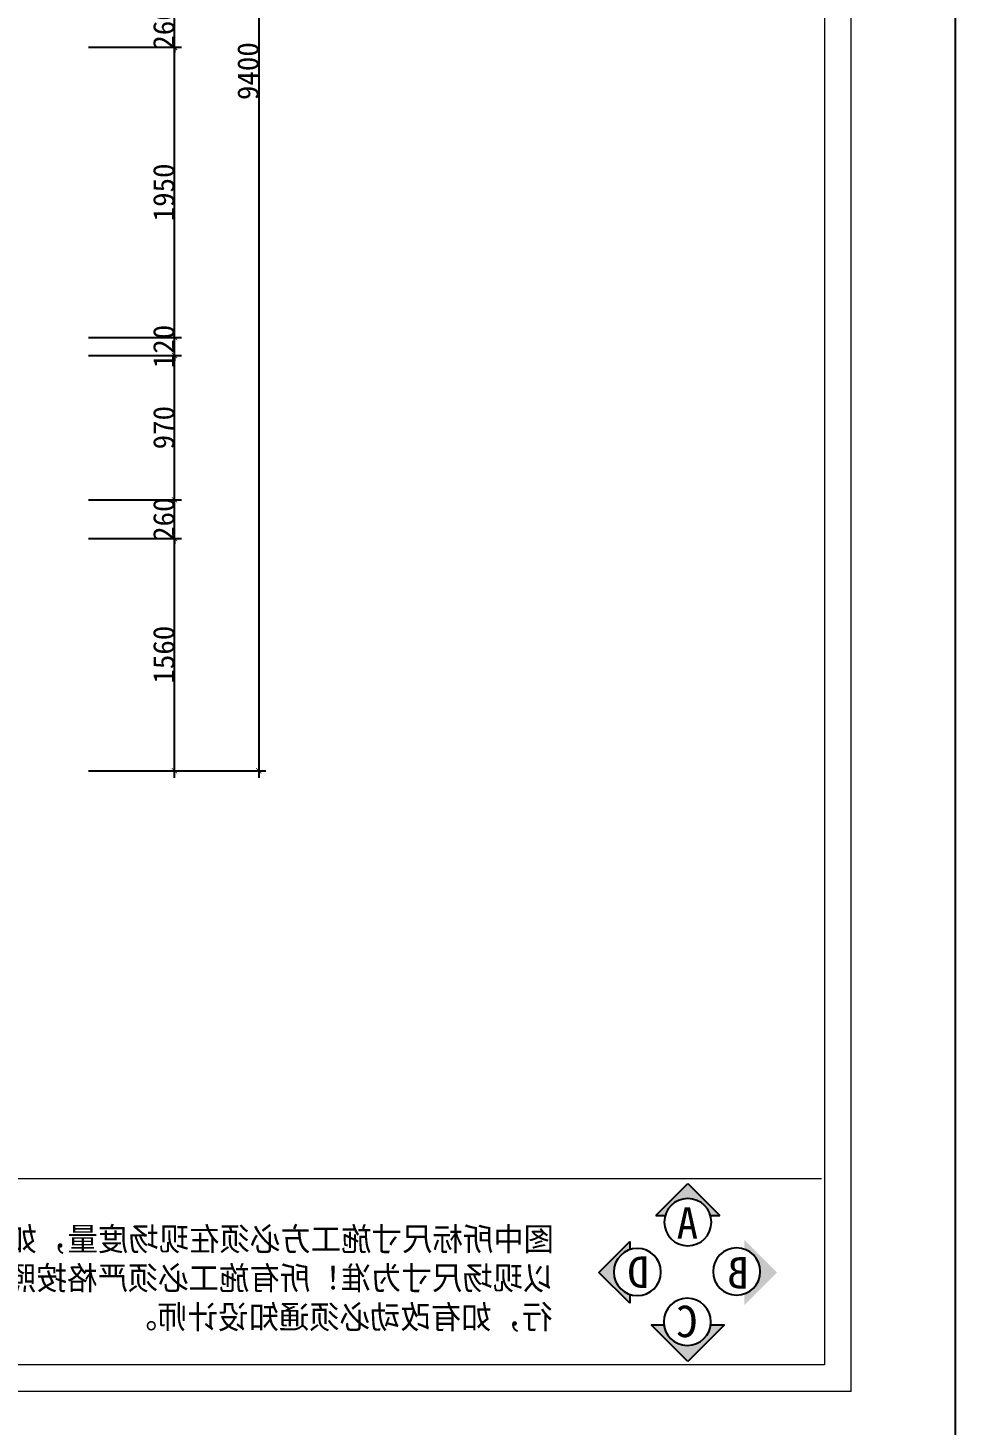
# Model space of a CAD drawing. Header units: inches. Extents: x 1174834 to 1369688, y -175882 to -108740.
# Drawn here: x 1227407 to 1233633, y -127251 to -117865 of the extents above; entities that cross this region are included whole.
import ezdxf

# ---------------------------------------------------------------- set-up
doc = ezdxf.new("R2010")
doc.units = ezdxf.units.IN
doc.header["$LTSCALE"] = 500
doc.header["$MEASUREMENT"] = 0
for name, color, linetype in [('SH-尺寸标注', 32, 'Continuous'), ('WALL', 255, 'Continuous'), ('填充', 251, 'Continuous'), ('家具', 2, 'Continuous')]:
    doc.layers.add(name, color=color, linetype=linetype)
doc.layers.add('填充线', color=143, linetype='Continuous', lineweight=9)
doc.dimstyles.new('D_20_2.35', dxfattribs={"dimtxt": 142.857143, "dimasz": 35.714286, "dimexe": 47.619048, "dimexo": 0, "dimgap": 0, "dimtad": 1, "dimdec": 0, "dimzin": 1, "dimdsep": 46, "dimtxsty": 'Standard', "dimblk": 'ARCHTICK', "dimcen": 0.09, "dimdle": 47.619048, "dimclrd": 252, "dimclre": 252, "dimclrt": 134, "dimadec": 0, "dimazin": 0, "dimtfac": 1, "dimtdec": 4, "dimtix": 1, "dimtmove": 2, "dimatfit": 3, "dimfxl": 1, "dimtolj": 1, "dimtzin": 0, "dimarcsym": 0})

# ---------------------------------------------------------------- blocks, each defined once
blk = doc.blocks.new('_ArchTick')
at = {"color": 0, "linetype": 'ByBlock', "const_width": 0.15}
blk.add_lwpolyline([(-0.5, -0.5), (0.5, 0.5)], dxfattribs=at)
blk = doc.blocks.new('*D424')
at = {"layer": 'Defpoints', "color": 0, "linetype": 'Continuous', "transparency": 16777216}
for p in [(1227813.6, -121295.5), (1228391, -121295.5), (1227813.6, -122855.5)]:
    blk.add_point(p, dxfattribs=at)
at = {"layer": 'SH-尺寸标注', "color": 252, "linetype": 'Continuous', "lineweight": -2, "transparency": 16777216}
for p, q in [((1228391, -122903.1), (1228391, -121247.8)), ((1227813.6, -121295.5), (1228438.6, -121295.5)), ((1227813.6, -122855.5), (1228438.6, -122855.5))]:
    blk.add_line(p, q, dxfattribs=at)
at = {"layer": 'SH-尺寸标注', "color": 252, "linetype": 'Continuous', "lineweight": -2, "transparency": 16777216, "xscale": 35.71428581050463, "yscale": 35.71428581050463, "zscale": 35.71428581050463}
for p, rotation in [((1228391, -121295.5), 90), ((1228391, -122855.5), 270)]:
    blk.add_blockref('_ArchTick', p, dxfattribs=dict(at, rotation=rotation))
at = {"layer": 'SH-尺寸标注', "color": 134, "linetype": 'Continuous', "transparency": 16777216, "insert": (1228319.6, -122075.5), "char_height": 142.86, "attachment_point": 5, "rotation": 90}
blk.add_mtext('\\A1;1560', dxfattribs=at)
blk = doc.blocks.new('*D425')
at = {"layer": 'Defpoints', "color": 0, "linetype": 'Continuous', "transparency": 16777216}
for p in [(1227813.6, -121035.5), (1228391, -121035.5), (1227813.6, -121295.5)]:
    blk.add_point(p, dxfattribs=at)
at = {"layer": 'SH-尺寸标注', "color": 252, "linetype": 'Continuous', "lineweight": -2, "transparency": 16777216}
for p, q in [((1227813.6, -121035.5), (1228438.6, -121035.5)), ((1228391, -121035.5), (1228391, -120999.8)), ((1228391, -121295.5), (1228391, -121035.5)), ((1227813.6, -121295.5), (1228438.6, -121295.5)), ((1228391, -121295.5), (1228391, -121331.2))]:
    blk.add_line(p, q, dxfattribs=at)
at = {"layer": 'SH-尺寸标注', "color": 252, "linetype": 'Continuous', "lineweight": -2, "transparency": 16777216, "xscale": 35.71428581050463, "yscale": 35.71428581050463, "zscale": 35.71428581050463}
for p, rotation in [((1228391, -121035.5), 270), ((1228391, -121295.5), 90)]:
    blk.add_blockref('_ArchTick', p, dxfattribs=dict(at, rotation=rotation))
at = {"layer": 'SH-尺寸标注', "color": 134, "linetype": 'Continuous', "transparency": 16777216, "insert": (1228319.6, -121165.5), "char_height": 142.86, "attachment_point": 5, "rotation": 90}
blk.add_mtext('\\A1;260', dxfattribs=at)
blk = doc.blocks.new('*D426')
at = {"layer": 'Defpoints', "color": 0, "linetype": 'Continuous', "transparency": 16777216}
for p in [(1227813.6, -120065.5), (1228391, -120065.5), (1227813.6, -121035.5)]:
    blk.add_point(p, dxfattribs=at)
at = {"layer": 'SH-尺寸标注', "color": 252, "linetype": 'Continuous', "lineweight": -2, "transparency": 16777216}
for p, q in [((1228391, -121083.1), (1228391, -120017.8)), ((1227813.6, -120065.5), (1228438.6, -120065.5)), ((1227813.6, -121035.5), (1228438.6, -121035.5))]:
    blk.add_line(p, q, dxfattribs=at)
at = {"layer": 'SH-尺寸标注', "color": 252, "linetype": 'Continuous', "lineweight": -2, "transparency": 16777216, "xscale": 35.71428581050463, "yscale": 35.71428581050463, "zscale": 35.71428581050463}
for p, rotation in [((1228391, -120065.5), 90), ((1228391, -121035.5), 270)]:
    blk.add_blockref('_ArchTick', p, dxfattribs=dict(at, rotation=rotation))
at = {"layer": 'SH-尺寸标注', "color": 134, "linetype": 'Continuous', "transparency": 16777216, "insert": (1228319.6, -120550.5), "char_height": 142.86, "attachment_point": 5, "rotation": 90}
blk.add_mtext('\\A1;970', dxfattribs=at)
blk = doc.blocks.new('*D427')
at = {"layer": 'Defpoints', "color": 0, "linetype": 'Continuous', "transparency": 16777216}
for p in [(1227813.6, -119945.5), (1228391, -119945.5), (1227813.6, -120065.5)]:
    blk.add_point(p, dxfattribs=at)
at = {"layer": 'SH-尺寸标注', "color": 252, "linetype": 'Continuous', "lineweight": -2, "transparency": 16777216}
for p, q in [((1228391, -119945.5), (1228391, -119909.8)), ((1227813.6, -119945.5), (1228438.6, -119945.5)), ((1228391, -120065.5), (1228391, -119945.5)), ((1227813.6, -120065.5), (1228438.6, -120065.5)), ((1228391, -120065.5), (1228391, -120101.2))]:
    blk.add_line(p, q, dxfattribs=at)
at = {"layer": 'SH-尺寸标注', "color": 252, "linetype": 'Continuous', "lineweight": -2, "transparency": 16777216, "xscale": 35.71428581050463, "yscale": 35.71428581050463, "zscale": 35.71428581050463}
for p, rotation in [((1228391, -119945.5), 270), ((1228391, -120065.5), 90)]:
    blk.add_blockref('_ArchTick', p, dxfattribs=dict(at, rotation=rotation))
at = {"layer": 'SH-尺寸标注', "color": 134, "linetype": 'Continuous', "transparency": 16777216, "insert": (1228319.6, -120005.5), "char_height": 142.86, "attachment_point": 5, "rotation": 90}
blk.add_mtext('\\A1;120', dxfattribs=at)
blk = doc.blocks.new('*D428')
at = {"layer": 'Defpoints', "color": 0, "linetype": 'Continuous', "transparency": 16777216}
for p in [(1227813.6, -117995.5), (1228391, -117995.5), (1227813.6, -119945.5)]:
    blk.add_point(p, dxfattribs=at)
at = {"layer": 'SH-尺寸标注', "color": 252, "linetype": 'Continuous', "lineweight": -2, "transparency": 16777216}
for p, q in [((1228391, -119993.1), (1228391, -117947.8)), ((1227813.6, -117995.5), (1228438.6, -117995.5)), ((1227813.6, -119945.5), (1228438.6, -119945.5))]:
    blk.add_line(p, q, dxfattribs=at)
at = {"layer": 'SH-尺寸标注', "color": 252, "linetype": 'Continuous', "lineweight": -2, "transparency": 16777216, "xscale": 35.71428581050463, "yscale": 35.71428581050463, "zscale": 35.71428581050463}
for p, rotation in [((1228391, -117995.5), 90), ((1228391, -119945.5), 270)]:
    blk.add_blockref('_ArchTick', p, dxfattribs=dict(at, rotation=rotation))
at = {"layer": 'SH-尺寸标注', "color": 134, "linetype": 'Continuous', "transparency": 16777216, "insert": (1228319.6, -118970.5), "char_height": 142.86, "attachment_point": 5, "rotation": 90}
blk.add_mtext('\\A1;1950', dxfattribs=at)
blk = doc.blocks.new('*D429')
at = {"layer": 'Defpoints', "color": 0, "linetype": 'Continuous', "transparency": 16777216}
for p in [(1227813.6, -117735.5), (1228391, -117735.5), (1227813.6, -117995.5)]:
    blk.add_point(p, dxfattribs=at)
at = {"layer": 'SH-尺寸标注', "color": 252, "linetype": 'Continuous', "lineweight": -2, "transparency": 16777216}
for p, q in [((1227813.6, -117735.5), (1228438.6, -117735.5)), ((1228391, -117735.5), (1228391, -117699.8)), ((1228391, -117995.5), (1228391, -117735.5)), ((1227813.6, -117995.5), (1228438.6, -117995.5)), ((1228391, -117995.5), (1228391, -118031.2))]:
    blk.add_line(p, q, dxfattribs=at)
at = {"layer": 'SH-尺寸标注', "color": 252, "linetype": 'Continuous', "lineweight": -2, "transparency": 16777216, "xscale": 35.71428581050463, "yscale": 35.71428581050463, "zscale": 35.71428581050463}
for p, rotation in [((1228391, -117735.5), 270), ((1228391, -117995.5), 90)]:
    blk.add_blockref('_ArchTick', p, dxfattribs=dict(at, rotation=rotation))
at = {"layer": 'SH-尺寸标注', "color": 134, "linetype": 'Continuous', "transparency": 16777216, "insert": (1228319.6, -117865.5), "char_height": 142.86, "attachment_point": 5, "rotation": 90}
blk.add_mtext('\\A1;260', dxfattribs=at)
blk = doc.blocks.new('*D433')
at = {"layer": 'Defpoints', "color": 0, "linetype": 'Continuous', "transparency": 16777216}
for p in [(1227813.6, -113455.5), (1227813.6, -122855.5), (1228956.9, -122855.5)]:
    blk.add_point(p, dxfattribs=at)
at = {"layer": 'SH-尺寸标注', "color": 252, "linetype": 'Continuous', "lineweight": -2, "transparency": 16777216}
for p, q in [((1227813.6, -113455.5), (1229004.6, -113455.5)), ((1228956.9, -113407.8), (1228956.9, -122903.1)), ((1227813.6, -122855.5), (1229004.6, -122855.5))]:
    blk.add_line(p, q, dxfattribs=at)
at = {"layer": 'SH-尺寸标注', "color": 252, "linetype": 'Continuous', "lineweight": -2, "transparency": 16777216, "xscale": 35.71428581050463, "yscale": 35.71428581050463, "zscale": 35.71428581050463}
for p, rotation in [((1228956.9, -113455.5), 90), ((1228956.9, -122855.5), 270)]:
    blk.add_blockref('_ArchTick', p, dxfattribs=dict(at, rotation=rotation))
at = {"layer": 'SH-尺寸标注', "color": 134, "linetype": 'Continuous', "transparency": 16777216, "insert": (1228885.5, -118155.5), "char_height": 142.86, "attachment_point": 5, "rotation": 90}
blk.add_mtext('\\A1;9400', dxfattribs=at)
blk = doc.blocks.new('grhfgxghd')
at = {"layer": '填充'}
h = blk.add_hatch(color=256, dxfattribs=at)
edge = h.paths.add_edge_path()
edge.add_line((4603.04, -586.82), (4601.8, -586.82))
edge.add_line((4601.8, -586.82), (4606.01, -582.6))
edge.add_line((4606.01, -582.6), (4610.23, -586.82))
edge.add_line((4610.23, -586.82), (4609, -586.82))
edge.add_ellipse((4606.02, -587.69), major_axis=(3.1, 0), ratio=1, start_angle=16.2569, end_angle=163.6607)
edge = h.paths.add_edge_path()
edge.add_line((4617.71, -594.3), (4613.66, -598.36))
edge.add_line((4613.66, -598.36), (4613.66, -597.18))
edge.add_ellipse((4612.65, -594.25), major_axis=(3.1, 0), ratio=1, start_angle=-71.1175, end_angle=-0.0533)
edge.add_ellipse((4612.65, -594.25), major_axis=(-3.1, 0), ratio=1, start_angle=180.0264, end_angle=251.0906)
edge.add_line((4613.66, -591.31), (4613.66, -590.25))
edge.add_line((4613.66, -590.25), (4617.71, -594.3))
edge = h.paths.add_edge_path()
edge.add_ellipse((4599.6, -594.18), major_axis=(3.1, 0), ratio=1, start_angle=179.9724, end_angle=251.2533)
edge.add_line((4598.6, -597.12), (4598.6, -598.6))
edge.add_line((4598.6, -598.6), (4594.31, -594.3))
edge.add_line((4594.31, -594.3), (4598.6, -590.01))
edge.add_line((4598.6, -590.01), (4598.6, -591.24))
edge.add_ellipse((4599.6, -594.18), major_axis=(3.1, 0), ratio=1, start_angle=108.6746, end_angle=179.9555)
edge = h.paths.add_edge_path()
edge.add_line((4601.18, -601.17), (4603.01, -601.17))
edge.add_ellipse((4606.09, -600.8), major_axis=(3.1, 0), ratio=1, start_angle=186.7941, end_angle=353.0374)
edge.add_line((4609.17, -601.17), (4610.84, -601.17))
edge.add_line((4610.84, -601.17), (4606.01, -606))
edge.add_line((4606.01, -606), (4601.18, -601.17))
for p, q in [((4606.01, -582.6), (4601.8, -586.82)), ((4610.23, -586.82), (4606.01, -582.6)), ((4603.04, -586.82), (4601.8, -586.82)), ((4610.23, -586.82), (4609, -586.82)), ((4617.71, -594.3), (4613.66, -590.25)), ((4613.66, -590.25), (4613.66, -591.31)), ((4613.66, -598.36), (4617.71, -594.3)), ((4613.66, -597.18), (4613.66, -598.36)), ((4601.18, -601.17), (4606.01, -606)), ((4603.01, -601.17), (4601.18, -601.17)), ((4606.01, -606), (4610.84, -601.17)), ((4610.84, -601.17), (4609.17, -601.17))]:
    blk.add_line(p, q, dxfattribs=at)
for centre in [(4606.02, -587.69), (4599.6, -594.18), (4612.65, -594.25), (4606.09, -600.8)]:
    blk.add_ellipse(centre, major_axis=(-3.1, 0), ratio=1, start_param=3.141678, end_param=9.424863, dxfattribs=at)
at = {"layer": 'WALL', "color": 4}
for s, p in [('A', (4604.67, -589.87)), ('B', (4597.98, -596.43)), ('D', (4611.14, -596.34)), ('C', (4604.71, -602.81))]:
    blk.add_text(s, height=4.14, dxfattribs=at).set_placement(p)
blk = doc.blocks.new('JNNJ')
at = {"layer": 'WALL', "color": 8, "ltscale": 0.5}
blk.add_line((283797.2, -80913.8), (283797.2, -98159.6), dxfattribs=at)
at = {"layer": '填充线'}
for p, q in [((284431.2, -97536.7), (284431.2, -81587.5)), ((284594.3, -81750.7), (284594.3, -97373.6)), ((307292.6, -96235.5), (284611.9, -96235.5)), ((284594.3, -97373.6), (307292.6, -97373.6)), ((284431.2, -97536.7), (307455.8, -97536.7))]:
    blk.add_line(p, q, dxfattribs=at)
blk = doc.blocks.new('HHYT')
blk.add_blockref('JNNJ', (99286.6, -17245.8))
at = {"layer": '填充', "xscale": 46.45337964286096, "yscale": 46.45337964286096, "zscale": 46.45337964286096}
blk.add_blockref('grhfgxghd', (170750, -86448.7), dxfattribs=at)
at = {"layer": '家具', "color": 8, "width": 1}
for s, p in [('图中所标尺寸施工方必须在现场度量，如有误差', (385531.9, -113923.3)), ('行，如有改动必须通知设计师。', (385541.4, -114399.3))]:
    blk.add_text(s, height=142.79, dxfattribs=at).set_placement(p)
at = {"layer": '家具', "color": 8}
blk.add_text('以现场尺寸为准！所有施工必须严格按照图纸进', height=142.79, dxfattribs=at).set_placement((385535.1, -114161.3))

msp = doc.modelspace()

# ---------------------------------------------------------------- block references
at = {"xscale": -1.1, "yscale": 1.1, "zscale": 1.1}
msp.add_blockref('HHYT', (1655024.9, -764), dxfattribs=at)

# ---------------------------------------------------------------- dimensions: what is measured, and where the dimension line sits
at = {"layer": 'SH-尺寸标注', "color": 252, "linetype": 'Continuous'}
dim = msp.add_aligned_dim(p1=(1227813.6, -113455.5), p2=(1227813.6, -122855.5), distance=1143.4, dimstyle='D_20_2.35', dxfattribs=at)
dim.commit()
dim.dimension.update_dxf_attribs({"geometry": '*D433', "text_midpoint": (1228885.5, -118155.5)})
for base, p1, p2, picture, middle in [((1228391, -117735.5), (1227813.6, -117995.5), (1227813.6, -117735.5), '*D429', (1228319.6, -117865.5)), ((1228391, -117995.5), (1227813.6, -119945.5), (1227813.6, -117995.5), '*D428', (1228319.6, -118970.5)), ((1228391, -119945.5), (1227813.6, -120065.5), (1227813.6, -119945.5), '*D427', (1228319.6, -120005.5)), ((1228391, -120065.5), (1227813.6, -121035.5), (1227813.6, -120065.5), '*D426', (1228319.6, -120550.5)), ((1228391, -121035.5), (1227813.6, -121295.5), (1227813.6, -121035.5), '*D425', (1228319.6, -121165.5)), ((1228391, -121295.5), (1227813.6, -122855.5), (1227813.6, -121295.5), '*D424', (1228319.6, -122075.5))]:
    dim = msp.add_linear_dim(base=base, p1=p1, p2=p2, angle=270, dimstyle='D_20_2.35', dxfattribs=at)
    dim.commit()
    dim.dimension.update_dxf_attribs({"geometry": picture, "text_midpoint": middle})

doc.saveas('drawing.dxf')
